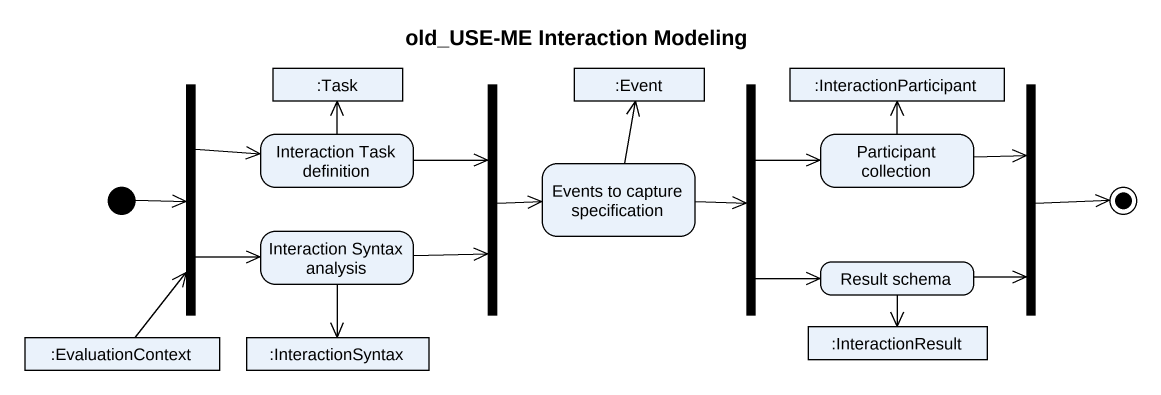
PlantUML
@startuml
title old_USE-ME Interaction Modeling
hide empty description
state fork1 <<fork>>
state ":Task" as Task <<object>>
state fork2 <<join>>
state ":Event" as Event <<object>>
state fork3 <<fork>>
state ":InteractionParticipant" as InteractionParticipant <<object>>
state fork4 <<join>>
state "Interaction Task definition" as Interaction_Task_definition
state "Events to capture specification" as Events_to_capture
state "Participant collection" as Participant_collection
state "Interaction Syntax analysis" as Interaction_Syntax_analysis
state "Result schema" as Result_schema
state ":EvaluationContext" as EvaluationContext <<object>>
state ":InteractionSyntax" as InteractionSyntax <<object>>
state ":InteractionResult" as InteractionResult <<object>>
[*] -right-> fork1
fork1 -right-> Interaction_Task_definition
fork1 -right-> Interaction_Syntax_analysis
fork2 -right-> Events_to_capture
fork3 -right-> Participant_collection
fork3 -right-> Result_schema
Interaction_Task_definition -up-> Task
Interaction_Task_definition -right-> fork2
Events_to_capture -up-> Event
Events_to_capture -right-> fork3
Participant_collection -up-> InteractionParticipant
Participant_collection -right-> fork4
Interaction_Syntax_analysis -right-> fork2
Interaction_Syntax_analysis --> InteractionSyntax
Result_schema -right-> fork4
Result_schema --> InteractionResult
EvaluationContext -up-> fork1
fork4 -right-> [*]
@enduml
